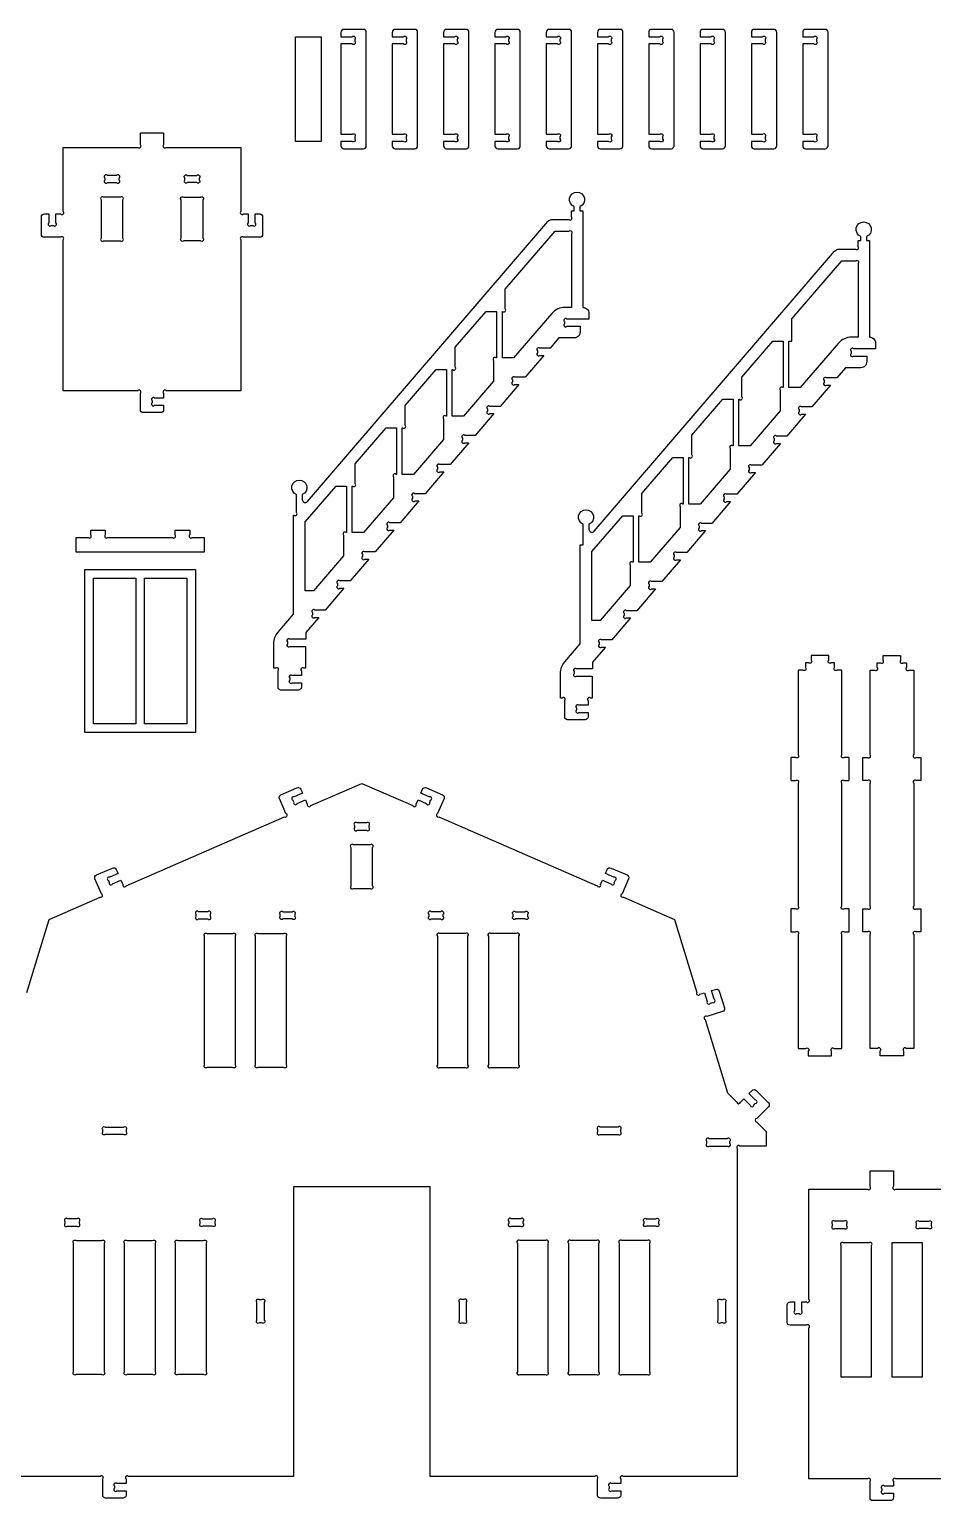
# Model space of a CAD drawing. Extents: x -184 to 976, y 1857 to 2835.
# Drawn here: x 210 to 582, y 1857 to 2464 of the extents above; entities that cross this region are included whole.
import ezdxf

# ---------------------------------------------------------------- set-up
doc = ezdxf.new("R2010")
doc.units = 0
doc.header["$MEASUREMENT"] = 0
doc.layers.add('LAYER1', color=18, linetype='CONTINUOUS')

msp = doc.modelspace()

# ---------------------------------------------------------------- linework, layer by layer
at = {"layer": 'LAYER1'}
for points in [[(348.82, 2462.41, 0.414214), (347.62, 2463.61), (339.54, 2463.61, 0.414214), (338.34, 2462.41), (338.34, 2460.61), (342.96, 2460.61, -1), (344.02, 2459.55), (344.02, 2458.68, -1), (342.96, 2457.61), (338.34, 2457.61), (338.34, 2420.41), (342.96, 2420.41, -1), (344.02, 2419.35), (344.02, 2418.48, -1), (342.96, 2417.41), (338.34, 2417.41), (338.34, 2415.61, 0.414214), (339.54, 2414.41), (347.62, 2414.41, 0.414214), (348.82, 2415.61)], [(369.98, 2462.41, 0.414214), (368.78, 2463.61), (360.7, 2463.61, 0.414214), (359.5, 2462.41), (359.5, 2460.61), (364.11, 2460.61, -1), (365.18, 2459.55), (365.18, 2458.68, -1), (364.11, 2457.61), (359.5, 2457.61), (359.5, 2420.41), (364.11, 2420.41, -1), (365.18, 2419.35), (365.18, 2418.48, -1), (364.11, 2417.41), (359.5, 2417.41), (359.5, 2415.61, 0.414214), (360.7, 2414.41), (368.78, 2414.41, 0.414214), (369.98, 2415.61)], [(391.13, 2462.41, 0.414214), (389.93, 2463.61), (381.85, 2463.61, 0.414214), (380.65, 2462.41), (380.65, 2460.61), (385.27, 2460.61, -1), (386.33, 2459.55), (386.33, 2458.68, -1), (385.27, 2457.61), (380.65, 2457.61), (380.65, 2420.41), (385.27, 2420.41, -1), (386.33, 2419.35), (386.33, 2418.48, -1), (385.27, 2417.41), (380.65, 2417.41), (380.65, 2415.61, 0.414214), (381.85, 2414.41), (389.93, 2414.41, 0.414214), (391.13, 2415.61)], [(412.29, 2462.41, 0.414214), (411.09, 2463.61), (403.01, 2463.61, 0.414214), (401.81, 2462.41), (401.81, 2460.61), (406.43, 2460.61, -1), (407.49, 2459.55), (407.49, 2458.68, -1), (406.43, 2457.61), (401.81, 2457.61), (401.81, 2420.41), (406.43, 2420.41, -1), (407.49, 2419.35), (407.49, 2418.48, -1), (406.43, 2417.41), (401.81, 2417.41), (401.81, 2415.61, 0.414214), (403.01, 2414.41), (411.09, 2414.41, 0.414214), (412.29, 2415.61)], [(433.45, 2462.41, 0.414214), (432.25, 2463.61), (424.17, 2463.61, 0.414214), (422.97, 2462.41), (422.97, 2460.61), (427.59, 2460.61, -1), (428.65, 2459.55), (428.65, 2458.68, -1), (427.59, 2457.61), (422.97, 2457.61), (422.97, 2420.41), (427.59, 2420.41, -1), (428.65, 2419.35), (428.65, 2418.48, -1), (427.59, 2417.41), (422.97, 2417.41), (422.97, 2415.61, 0.414214), (424.17, 2414.41), (432.25, 2414.41, 0.414214), (433.45, 2415.61)], [(454.61, 2462.41, 0.414214), (453.41, 2463.61), (445.33, 2463.61, 0.414214), (444.13, 2462.41), (444.13, 2460.61), (448.74, 2460.61, -1), (449.81, 2459.55), (449.81, 2458.68, -1), (448.74, 2457.61), (444.13, 2457.61), (444.13, 2420.41), (448.74, 2420.41, -1), (449.81, 2419.35), (449.81, 2418.48, -1), (448.74, 2417.41), (444.13, 2417.41), (444.13, 2415.61, 0.414214), (445.33, 2414.41), (453.41, 2414.41, 0.414214), (454.61, 2415.61)], [(475.76, 2462.41, 0.414214), (474.56, 2463.61), (466.48, 2463.61, 0.414214), (465.28, 2462.41), (465.28, 2460.61), (469.9, 2460.61, -1), (470.96, 2459.55), (470.96, 2458.68, -1), (469.9, 2457.61), (465.28, 2457.61), (465.28, 2420.41), (469.9, 2420.41, -1), (470.96, 2419.35), (470.96, 2418.48, -1), (469.9, 2417.41), (465.28, 2417.41), (465.28, 2415.61, 0.414214), (466.48, 2414.41), (474.56, 2414.41, 0.414214), (475.76, 2415.61)], [(496.92, 2462.41, 0.414214), (495.72, 2463.61), (487.64, 2463.61, 0.414214), (486.44, 2462.41), (486.44, 2460.61), (491.06, 2460.61, -1), (492.12, 2459.55), (492.12, 2458.68, -1), (491.06, 2457.61), (486.44, 2457.61), (486.44, 2420.41), (491.06, 2420.41, -1), (492.12, 2419.35), (492.12, 2418.48, -1), (491.06, 2417.41), (486.44, 2417.41), (486.44, 2415.61, 0.414214), (487.64, 2414.41), (495.72, 2414.41, 0.414214), (496.92, 2415.61)], [(518.08, 2462.41, 0.414214), (516.88, 2463.61), (508.8, 2463.61, 0.414214), (507.6, 2462.41), (507.6, 2460.61), (512.21, 2460.61, -1), (513.28, 2459.55), (513.28, 2458.68, -1), (512.21, 2457.61), (507.6, 2457.61), (507.6, 2420.41), (512.21, 2420.41, -1), (513.28, 2419.35), (513.28, 2418.48, -1), (512.21, 2417.41), (507.6, 2417.41), (507.6, 2415.61, 0.414214), (508.8, 2414.41), (516.88, 2414.41, 0.414214), (518.08, 2415.61)], [(539.24, 2462.41, 0.414214), (538.04, 2463.61), (529.95, 2463.61, 0.414214), (528.75, 2462.41), (528.75, 2460.61), (533.37, 2460.61, -1), (534.44, 2459.55), (534.44, 2458.68, -1), (533.37, 2457.61), (528.75, 2457.61), (528.75, 2420.41), (533.37, 2420.41, -1), (534.44, 2419.35), (534.44, 2418.48, -1), (533.37, 2417.41), (528.75, 2417.41), (528.75, 2415.61, 0.414214), (529.95, 2414.41), (538.04, 2414.41, 0.414214), (539.24, 2415.61)], [(297.05, 2414.98), (297.05, 2388.6, 1), (298.11, 2387.53), (300.05, 2387.53), (300.05, 2383.8, 1), (301.11, 2382.73), (301.99, 2382.73, 1), (303.05, 2383.8), (303.05, 2387.53), (304.85, 2387.53, -0.414214), (306.05, 2386.33), (306.05, 2379.13, -0.414214), (304.85, 2377.93), (298.11, 2377.93, 1), (297.05, 2376.87), (297.05, 2314.63), (266.31, 2314.63, 1), (265.25, 2313.57), (265.25, 2311.63), (261.51, 2311.63, 1), (260.45, 2310.57), (260.45, 2309.7, 1), (261.51, 2308.63), (265.25, 2308.63), (265.25, 2306.83, -0.414214), (264.05, 2305.63), (256.85, 2305.63, -0.414214), (255.65, 2306.83), (255.65, 2313.57, 1), (254.59, 2314.63), (223.85, 2314.63), (223.85, 2376.87, 1), (222.79, 2377.93), (216.05, 2377.93, -0.414214), (214.85, 2379.13), (214.85, 2386.33, -0.414214), (216.05, 2387.53), (217.85, 2387.53), (217.85, 2383.8, 1), (218.91, 2382.73), (219.79, 2382.73, 1), (220.85, 2383.8), (220.85, 2387.53), (222.79, 2387.53, 1), (223.85, 2388.6), (223.85, 2414.98), (254.59, 2414.98, 1), (255.65, 2416.05), (255.65, 2420.98), (265.25, 2420.98), (265.25, 2416.05, 1), (266.31, 2414.98)], [(245.89, 2403.43), (242.01, 2403.43, 1), (240.95, 2402.37), (240.95, 2401.5, 1), (242.01, 2400.43), (245.89, 2400.43, 1), (246.95, 2401.5), (246.95, 2402.37, 1)], [(275.01, 2403.43), (278.89, 2403.43, -1), (279.95, 2402.37), (279.95, 2401.5, -1), (278.89, 2400.43), (275.01, 2400.43, -1), (273.95, 2401.5), (273.95, 2402.37, -1)], [(425.54, 2385.25), (432.3, 2385.25, 1), (433.36, 2386.31), (433.36, 2388.85), (434.51, 2388.85), (434.51, 2390.51, -0.819804), (435.71, 2396.51, -0.819804), (436.91, 2390.51), (436.91, 2388.85), (438.16, 2388.85), (438.16, 2349, -0.414214), (440.56, 2346.6), (440.56, 2344.2), (431.53, 2344.2, 1), (430.47, 2343.14), (430.47, 2342.26, 1), (431.53, 2341.2), (436.96, 2341.2), (436.96, 2338.8, -0.414214), (434.56, 2336.4), (428.2, 2336.4), (424.59, 2332.2), (420.41, 2332.2, 1), (419.35, 2331.14), (419.35, 2330.26, 1), (420.41, 2329.2), (422.02, 2329.2), (414.29, 2320.2), (410.1, 2320.2, 1), (409.04, 2319.14), (409.04, 2318.26, 1), (410.1, 2317.2), (411.71, 2317.2), (403.98, 2308.2), (399.79, 2308.2, 1), (398.73, 2307.14), (398.73, 2306.26, 1), (399.79, 2305.2), (401.4, 2305.2), (393.67, 2296.2), (389.49, 2296.2, 1), (388.42, 2295.14), (388.42, 2294.26, 1), (389.49, 2293.2), (391.09, 2293.2), (383.36, 2284.2), (379.18, 2284.2, 1), (378.11, 2283.14), (378.11, 2282.26, 1), (379.18, 2281.2), (380.78, 2281.2), (373.05, 2272.2), (368.87, 2272.2, 1), (367.8, 2271.14), (367.8, 2270.26, 1), (368.87, 2269.2), (370.47, 2269.2), (362.74, 2260.2), (358.56, 2260.2, 1), (357.5, 2259.14), (357.5, 2258.26, 1), (358.56, 2257.2), (360.16, 2257.2), (352.43, 2248.2), (348.25, 2248.2, 1), (347.19, 2247.14), (347.19, 2246.26, 1), (348.25, 2245.2), (349.85, 2245.2), (342.12, 2236.2), (337.94, 2236.2, 1), (336.88, 2235.14), (336.88, 2234.26, 1), (337.94, 2233.2), (339.54, 2233.2), (331.81, 2224.2), (327.63, 2224.2, 1), (326.57, 2223.14), (326.57, 2222.26, 1), (327.63, 2221.2), (329.24, 2221.2), (323.91, 2215), (323.91, 2212.2), (317.32, 2212.2, 1), (316.26, 2211.14), (316.26, 2210.26, 1), (317.32, 2209.2), (323.77, 2209.2), (323.77, 2200.2), (323.09, 2200.2, 1), (322.02, 2199.14), (322.02, 2197.2), (318.29, 2197.2, 1), (317.22, 2196.14), (317.22, 2195.26, 1), (318.29, 2194.2), (322.02, 2194.2), (322.02, 2192.4, -0.414214), (320.82, 2191.2), (313.62, 2191.2, -0.414214), (312.42, 2192.4), (312.42, 2199.14, 1), (311.36, 2200.2), (310.67, 2200.2), (310.67, 2210.39, -0.179323), (312.41, 2215.09), (318.82, 2222.55), (318.82, 2263.35), (318.96, 2263.35, 1), (320.02, 2264.41), (320.02, 2271.83, -0.819804), (321.22, 2277.83, -0.819804), (322.42, 2271.83), (322.42, 2269.75, 0.695888), (324.54, 2268.96), (423.72, 2384.41, -0.21865)], [(247.39, 2394.43), (240.51, 2394.43, 1), (239.45, 2393.37), (239.45, 2377.5, 1), (240.51, 2376.43), (247.39, 2376.43, 1), (248.45, 2377.5), (248.45, 2393.37, 1)], [(281.45, 2393.37), (281.45, 2377.5, -1), (280.39, 2376.43), (273.51, 2376.43, -1), (272.45, 2377.5), (272.45, 2393.37, -1), (273.51, 2394.43), (280.39, 2394.43, -1)], [(543.74, 2373.01), (550.5, 2373.01, 1), (551.56, 2374.07), (551.56, 2376.61), (552.71, 2376.61), (552.71, 2378.26, -0.819804), (553.91, 2384.26, -0.819804), (555.11, 2378.26), (555.11, 2376.61), (556.36, 2376.61), (556.36, 2336.75, -0.414214), (558.76, 2334.35), (558.76, 2331.95), (549.73, 2331.95, 1), (548.67, 2330.89), (548.67, 2330.02, 1), (549.73, 2328.95), (555.16, 2328.95), (555.16, 2326.55, -0.414214), (552.76, 2324.15), (546.4, 2324.15), (542.8, 2319.95), (538.62, 2319.95, 1), (537.55, 2318.89), (537.55, 2318.02, 1), (538.62, 2316.95), (540.22, 2316.95), (532.49, 2307.95), (528.31, 2307.95, 1), (527.24, 2306.89), (527.24, 2306.02, 1), (528.31, 2304.95), (529.91, 2304.95), (522.18, 2295.95), (518, 2295.95, 1), (516.93, 2294.89), (516.93, 2294.02, 1), (518, 2292.95), (519.6, 2292.95), (511.87, 2283.95), (507.69, 2283.95, 1), (506.62, 2282.89), (506.62, 2282.02, 1), (507.69, 2280.95), (509.29, 2280.95), (501.56, 2271.95), (497.38, 2271.95, 1), (496.32, 2270.89), (496.32, 2270.02, 1), (497.38, 2268.95), (498.98, 2268.95), (491.25, 2259.95), (487.07, 2259.95, 1), (486.01, 2258.89), (486.01, 2258.02, 1), (487.07, 2256.95), (488.67, 2256.95), (480.94, 2247.95), (476.76, 2247.95, 1), (475.7, 2246.89), (475.7, 2246.02, 1), (476.76, 2244.95), (478.36, 2244.95), (470.63, 2235.95), (466.45, 2235.95, 1), (465.39, 2234.89), (465.39, 2234.02, 1), (466.45, 2232.95), (468.06, 2232.95), (460.32, 2223.95), (456.14, 2223.95, 1), (455.08, 2222.89), (455.08, 2222.02, 1), (456.14, 2220.95), (457.75, 2220.95), (450.01, 2211.95), (445.83, 2211.95, 1), (444.77, 2210.89), (444.77, 2210.02, 1), (445.83, 2208.95), (447.44, 2208.95), (442.11, 2202.75), (442.11, 2199.95), (435.52, 2199.95, 1), (434.46, 2198.89), (434.46, 2198.02, 1), (435.52, 2196.95), (441.98, 2196.95), (441.98, 2187.95), (441.29, 2187.95, 1), (440.23, 2186.89), (440.23, 2184.95), (436.49, 2184.95, 1), (435.43, 2183.89), (435.43, 2183.02, 1), (436.49, 2181.95), (440.23, 2181.95), (440.23, 2180.15, -0.414214), (439.03, 2178.95), (431.83, 2178.95, -0.414214), (430.63, 2180.15), (430.63, 2186.89, 1), (429.56, 2187.95), (428.88, 2187.95), (428.88, 2198.15, -0.179323), (430.61, 2202.84), (437.03, 2210.31), (437.03, 2251.11), (438.23, 2251.11), (438.23, 2259.59, -0.819804), (439.43, 2265.59, -0.819804), (440.63, 2259.59), (440.63, 2257.5, 0.695888), (442.74, 2256.72), (541.92, 2372.17, -0.21865)], [(409.54, 2328.15), (404.9, 2328.15), (404.9, 2347.35), (405.03, 2347.35, 1), (406.1, 2348.41), (406.1, 2356.54), (426.64, 2380.45), (432.3, 2380.45, -1), (433.36, 2379.39), (433.36, 2349), (430.76, 2349, 0.21865), (425.3, 2346.49)], [(527.75, 2315.91), (523.1, 2315.91), (523.1, 2335.11), (524.3, 2335.11), (524.3, 2344.29), (544.84, 2368.21), (550.5, 2368.21, -1), (551.56, 2367.14), (551.56, 2336.75), (548.96, 2336.75, 0.21865), (543.5, 2334.25)], [(398.2, 2347.35), (402.5, 2347.35), (402.5, 2328.15), (402.36, 2328.15, 1), (401.3, 2327.09), (401.3, 2318.55), (388.93, 2304.15), (384.28, 2304.15), (384.28, 2323.35), (384.42, 2323.35, 1), (385.48, 2324.41), (385.48, 2332.54)], [(516.41, 2335.11), (520.7, 2335.11), (520.7, 2315.91), (520.56, 2315.91, 1), (519.5, 2314.84), (519.5, 2306.31), (507.13, 2291.91), (502.48, 2291.91), (502.48, 2311.11), (502.62, 2311.11, 1), (503.68, 2312.17), (503.68, 2320.29)], [(377.59, 2323.35), (381.88, 2323.35), (381.88, 2304.15), (381.74, 2304.15, 1), (380.68, 2303.09), (380.68, 2294.55), (368.31, 2280.15), (363.66, 2280.15), (363.66, 2299.35), (363.8, 2299.35, 1), (364.86, 2300.41), (364.86, 2308.54)], [(495.79, 2311.11), (500.08, 2311.11), (500.08, 2291.91), (499.94, 2291.91, 1), (498.88, 2290.84), (498.88, 2282.31), (486.51, 2267.91), (481.86, 2267.91), (481.86, 2287.11), (482, 2287.11, 1), (483.06, 2288.17), (483.06, 2296.29)], [(356.97, 2299.35), (361.26, 2299.35), (361.26, 2280.15), (361.12, 2280.15, 1), (360.06, 2279.09), (360.06, 2270.55), (347.69, 2256.15), (343.04, 2256.15), (343.04, 2275.35), (343.18, 2275.35, 1), (344.24, 2276.41), (344.24, 2284.54)], [(475.17, 2287.11), (479.46, 2287.11), (479.46, 2267.91), (479.33, 2267.91, 1), (478.26, 2266.84), (478.26, 2258.31), (465.89, 2243.91), (461.25, 2243.91), (461.25, 2263.11), (461.38, 2263.11, 1), (462.45, 2264.17), (462.45, 2272.29)], [(336.35, 2275.35), (340.64, 2275.35), (340.64, 2256.15), (340.51, 2256.15, 1), (339.44, 2255.09), (339.44, 2246.55), (327.07, 2232.15), (323.62, 2232.15), (323.62, 2260.54)], [(454.55, 2263.11), (458.85, 2263.11), (458.85, 2243.91), (458.71, 2243.91, 1), (457.65, 2242.84), (457.65, 2234.31), (445.27, 2219.91), (441.83, 2219.91), (441.83, 2248.29)], [(241.18, 2257.14), (241.18, 2255.2, 1), (242.25, 2254.14), (268.92, 2254.14, 1), (269.98, 2255.2), (269.98, 2257.14), (275.98, 2257.14), (275.98, 2255.2, 1), (277.05, 2254.14), (281.98, 2254.14), (281.98, 2248.14), (229.18, 2248.14), (229.18, 2254.14), (234.12, 2254.14, 1), (235.18, 2255.2), (235.18, 2257.14)], [(547.87, 2101.08), (545.94, 2101.08, -1), (544.87, 2102.14), (544.87, 2152.82, -1), (545.94, 2153.88), (547.87, 2153.88), (547.87, 2163.48), (545.94, 2163.48, -1), (544.87, 2164.54), (544.87, 2199.48), (542.94, 2199.48, -1), (541.87, 2200.54), (541.87, 2202.48), (540.54, 2202.48, -1), (539.47, 2203.54), (539.47, 2205.48), (532.27, 2205.48), (532.27, 2203.54, -1), (531.21, 2202.48), (529.87, 2202.48), (529.87, 2200.54, -1), (528.81, 2199.48), (526.87, 2199.48), (526.87, 2164.54, -1), (525.81, 2163.48), (523.87, 2163.48), (523.87, 2153.88), (525.81, 2153.88, -1), (526.87, 2152.82), (526.87, 2102.14, -1), (525.81, 2101.08), (523.87, 2101.08), (523.87, 2091.48), (525.81, 2091.48, -1), (526.87, 2090.42), (526.87, 2043.48), (530.01, 2043.48, -1), (531.07, 2042.42), (531.07, 2040.48), (540.67, 2040.48), (540.67, 2042.42, -1), (541.74, 2043.48), (544.87, 2043.48), (544.87, 2090.42, -1), (545.94, 2091.48), (547.87, 2091.48)], [(553.51, 2101.08), (555.45, 2101.08, 1), (556.51, 2102.14), (556.51, 2152.82, 1), (555.45, 2153.88), (553.51, 2153.88), (553.51, 2163.48), (555.45, 2163.48, 1), (556.51, 2164.54), (556.51, 2199.48), (558.45, 2199.48, 1), (559.51, 2200.54), (559.51, 2202.48), (560.85, 2202.48, 1), (561.91, 2203.54), (561.91, 2205.48), (569.11, 2205.48), (569.11, 2203.54, 1), (570.18, 2202.48), (571.51, 2202.48), (571.51, 2200.54, 1), (572.58, 2199.48), (574.51, 2199.48), (574.51, 2164.54, 1), (575.58, 2163.48), (577.51, 2163.48), (577.51, 2153.88), (575.58, 2153.88, 1), (574.51, 2152.82), (574.51, 2102.14, 1), (575.58, 2101.08), (577.51, 2101.08), (577.51, 2091.48), (575.58, 2091.48, 1), (574.51, 2090.42), (574.51, 2043.48), (571.38, 2043.48, 1), (570.31, 2042.42), (570.31, 2040.48), (560.71, 2040.48), (560.71, 2042.42, 1), (559.65, 2043.48), (556.51, 2043.48), (556.51, 2090.42, 1), (555.45, 2091.48), (553.51, 2091.48)], [(348.86, 2136.44), (344.99, 2136.44, 1), (343.93, 2135.38), (343.93, 2134.5, 1), (344.99, 2133.44), (348.86, 2133.44, 1), (349.93, 2134.5), (349.93, 2135.38, 1)], [(342.43, 2126.38), (342.43, 2110.5, 1), (343.49, 2109.44), (350.36, 2109.44, 1), (351.43, 2110.5), (351.43, 2126.38, 1), (350.36, 2127.44), (343.49, 2127.44, 1)], [(278.53, 2098.78), (278.53, 2097.9, 1), (279.59, 2096.84), (283.46, 2096.84, 1), (284.53, 2097.9), (284.53, 2098.78, 1), (283.46, 2099.84), (279.59, 2099.84, 1)], [(314.39, 2099.84), (318.26, 2099.84, -1), (319.33, 2098.78), (319.33, 2097.9, -1), (318.26, 2096.84), (314.39, 2096.84, -1), (313.33, 2097.9), (313.33, 2098.78, -1)], [(375.59, 2096.84), (379.46, 2096.84, 1), (380.53, 2097.9), (380.53, 2098.78, 1), (379.46, 2099.84), (375.59, 2099.84, 1), (374.53, 2098.78), (374.53, 2097.9, 1)], [(414.26, 2096.84), (410.39, 2096.84, -1), (409.33, 2097.9), (409.33, 2098.78, -1), (410.39, 2099.84), (414.26, 2099.84, -1), (415.33, 2098.78), (415.33, 2097.9, -1)], [(283.19, 2090.84), (293.66, 2090.84, -1), (294.73, 2089.78), (294.73, 2036.7, -1), (293.66, 2035.64), (283.19, 2035.64, -1), (282.13, 2036.7), (282.13, 2089.78, -1)], [(304.19, 2090.84), (314.66, 2090.84, -1), (315.73, 2089.78), (315.73, 2036.7, -1), (314.66, 2035.64), (304.19, 2035.64, -1), (303.13, 2036.7), (303.13, 2089.78, -1)], [(390.73, 2036.7), (390.73, 2089.78, 1), (389.66, 2090.84), (379.19, 2090.84, 1), (378.13, 2089.78), (378.13, 2036.7, 1), (379.19, 2035.64), (389.66, 2035.64, 1)], [(399.13, 2089.78), (399.13, 2036.7, 1), (400.19, 2035.64), (410.66, 2035.64, 1), (411.73, 2036.7), (411.73, 2089.78, 1), (410.66, 2090.84), (400.19, 2090.84, 1)], [(241.19, 2011.04), (248.66, 2011.04, -1), (249.73, 2009.98), (249.73, 2009.1, -1), (248.66, 2008.04), (241.19, 2008.04, -1), (240.13, 2009.1), (240.13, 2009.98, -1)], [(444.13, 2009.98), (444.13, 2009.1, 1), (445.19, 2008.04), (452.66, 2008.04, 1), (453.73, 2009.1), (453.73, 2009.98, 1), (452.66, 2011.04), (445.19, 2011.04, 1)], [(497.66, 2006.24), (490.19, 2006.24, 1), (489.13, 2005.18), (489.13, 2004.3, 1), (490.19, 2003.24), (497.66, 2003.24, 1), (498.73, 2004.3), (498.73, 2005.18, 1)], [(225.59, 1970.24), (229.46, 1970.24, 1), (230.53, 1971.3), (230.53, 1972.18, 1), (229.46, 1973.24), (225.59, 1973.24, 1), (224.53, 1972.18), (224.53, 1971.3, 1)], [(286.33, 1972.18), (286.33, 1971.3, -1), (285.26, 1970.24), (281.39, 1970.24, -1), (280.33, 1971.3), (280.33, 1972.18, -1), (281.39, 1973.24), (285.26, 1973.24, -1)], [(408.59, 1970.24), (412.46, 1970.24, 1), (413.53, 1971.3), (413.53, 1972.18, 1), (412.46, 1973.24), (408.59, 1973.24, 1), (407.53, 1972.18), (407.53, 1971.3, 1)], [(464.39, 1973.24), (468.26, 1973.24, -1), (469.33, 1972.18), (469.33, 1971.3, -1), (468.26, 1970.24), (464.39, 1970.24, -1), (463.33, 1971.3), (463.33, 1972.18, -1)], [(541.99, 1969.25), (545.86, 1969.25, 1), (546.93, 1970.31), (546.93, 1971.19, 1), (545.86, 1972.25), (541.99, 1972.25, 1), (540.93, 1971.19), (540.93, 1970.31, 1)], [(576.79, 1972.25), (580.66, 1972.25, -1), (581.73, 1971.19), (581.73, 1970.31, -1), (580.66, 1969.25), (576.79, 1969.25, -1), (575.73, 1970.31), (575.73, 1971.19, -1)], [(228.13, 1910.1), (228.13, 1963.18, -1), (229.19, 1964.24), (239.66, 1964.24, -1), (240.73, 1963.18), (240.73, 1910.1, -1), (239.66, 1909.04), (229.19, 1909.04, -1)], [(249.13, 1910.1), (249.13, 1963.18, -1), (250.19, 1964.24), (260.66, 1964.24, -1), (261.73, 1963.18), (261.73, 1910.1, -1), (260.66, 1909.04), (250.19, 1909.04, -1)], [(271.19, 1964.24), (281.66, 1964.24, -1), (282.73, 1963.18), (282.73, 1910.1, -1), (281.66, 1909.04), (271.19, 1909.04, -1), (270.13, 1910.1), (270.13, 1963.18, -1)], [(423.73, 1910.1), (423.73, 1963.18, 1), (422.66, 1964.24), (412.19, 1964.24, 1), (411.13, 1963.18), (411.13, 1910.1, 1), (412.19, 1909.04), (422.66, 1909.04, 1)], [(433.19, 1909.04), (443.66, 1909.04, 1), (444.73, 1910.1), (444.73, 1963.18, 1), (443.66, 1964.24), (433.19, 1964.24, 1), (432.13, 1963.18), (432.13, 1910.1, 1)], [(465.73, 1910.1), (465.73, 1963.18, 1), (464.66, 1964.24), (454.19, 1964.24, 1), (453.13, 1963.18), (453.13, 1910.1, 1), (454.19, 1909.04), (464.66, 1909.04, 1)], [(557.13, 1908.05), (557.13, 1962.19, 1), (556.06, 1963.25), (545.59, 1963.25, 1), (544.53, 1962.19), (544.53, 1908.05)], [(306.73, 1938.88), (306.73, 1931.4, -1), (305.66, 1930.34), (304.79, 1930.34, -1), (303.73, 1931.4), (303.73, 1938.88, -1), (304.79, 1939.94), (305.66, 1939.94, -1)], [(387.13, 1938.88), (387.13, 1931.4, 1), (388.19, 1930.34), (389.06, 1930.34, 1), (390.13, 1931.4), (390.13, 1938.88, 1), (389.06, 1939.94), (388.19, 1939.94, 1)], [(496.93, 1938.88), (496.93, 1931.4, -1), (495.86, 1930.34), (494.99, 1930.34, -1), (493.93, 1931.4), (493.93, 1938.88, -1), (494.99, 1939.94), (495.86, 1939.94, -1)]]:
    msp.add_lwpolyline(points, format="xyb", close=True, dxfattribs=at)
for points in [[(330.15, 2417.41), (319.67, 2417.41), (319.67, 2460.61), (330.15, 2460.61)], [(278.38, 2173.74), (232.78, 2173.74), (232.78, 2240.94), (278.38, 2240.94)], [(253.78, 2177.34), (236.38, 2177.34), (236.38, 2237.34), (253.78, 2237.34)], [(257.38, 2237.34), (274.78, 2237.34), (274.78, 2177.34), (257.38, 2177.34)], [(565.53, 1908.05), (578.13, 1908.05), (578.13, 1963.25), (565.53, 1963.25)]]:
    msp.add_lwpolyline(points, close=True, dxfattribs=at)
for points in [[(208.79, 2066.56), (218.02, 2096.68), (239.05, 2105.83, 1), (239.61, 2107.23), (236.92, 2113.41, -0.414214), (237.54, 2114.99), (244.14, 2117.86, -0.414214), (245.72, 2117.24), (246.44, 2115.58), (243.01, 2114.09, 1), (242.46, 2112.7), (242.81, 2111.89, 1), (244.21, 2111.34), (247.64, 2112.83), (248.41, 2111.06, 1), (249.81, 2110.51), (315.14, 2138.92, 1), (315.69, 2140.32), (313, 2146.5, -0.414214), (313.62, 2148.08), (320.23, 2150.95, -0.414214), (321.81, 2150.33), (322.52, 2148.68), (319.1, 2147.19, 1), (318.55, 2145.79), (318.89, 2144.99, 1), (320.29, 2144.44), (323.72, 2145.93), (324.49, 2144.15, 1), (325.89, 2143.6), (346.93, 2152.75), (367.96, 2143.6, 1), (369.36, 2144.15), (370.13, 2145.93), (373.56, 2144.44, 1), (374.96, 2144.99), (375.3, 2145.79, 1), (374.75, 2147.19), (371.33, 2148.68), (372.04, 2150.33, -0.414214), (373.62, 2150.95), (380.23, 2148.08, -0.414214), (380.85, 2146.5), (378.16, 2140.32, 1), (378.71, 2138.92), (444.04, 2110.51, 1), (445.44, 2111.06), (446.21, 2112.83), (449.64, 2111.34, 1), (451.04, 2111.89), (451.39, 2112.7, 1), (450.84, 2114.09), (447.41, 2115.58), (448.13, 2117.24, -0.414214), (449.71, 2117.86), (456.31, 2114.99, -0.414214), (456.93, 2113.41), (454.25, 2107.23, 1), (454.8, 2105.83), (475.83, 2096.68), (485.06, 2066.56, 1), (486.39, 2065.86), (488.24, 2066.43), (489.34, 2062.85, 1), (490.67, 2062.15), (491.5, 2062.4, 1), (492.21, 2063.73), (491.11, 2067.31), (492.83, 2067.83, -0.414214), (494.33, 2067.04), (496.44, 2060.15, -0.414214), (495.65, 2058.65), (489.2, 2056.68, 1), (488.5, 2055.35), (497.73, 2025.23), (501.58, 2021.38, 1), (503.09, 2021.38), (504.46, 2022.75), (507.1, 2020.11, 1), (508.6, 2020.11), (509.22, 2020.73, 1), (509.22, 2022.23), (506.58, 2024.87), (507.85, 2026.15, -0.414214), (509.55, 2026.15), (514.64, 2021.06, -0.414214), (514.64, 2019.36), (509.88, 2014.6, 1), (509.88, 2013.09), (513.73, 2009.24), (513.73, 2003.24), (502.79, 2003.24, 1), (501.73, 2002.18), (501.73, 1867.04), (454.79, 1867.04, 1), (453.73, 1865.98), (453.73, 1864.04), (449.99, 1864.04, 1), (448.93, 1862.98), (448.93, 1862.1, 1), (449.99, 1861.04), (453.73, 1861.04), (453.73, 1859.24, -0.414214), (452.53, 1858.04), (445.33, 1858.04, -0.414214), (444.13, 1859.24), (444.13, 1865.98, 1), (443.06, 1867.04), (375.13, 1867.04), (375.13, 1986.44), (318.73, 1986.44), (318.73, 1867.04), (250.79, 1867.04, 1), (249.73, 1865.98), (249.73, 1864.04), (245.99, 1864.04, 1), (244.93, 1862.98), (244.93, 1862.1, 1), (245.99, 1861.04), (249.73, 1861.04), (249.73, 1859.24, -0.414214), (248.53, 1858.04), (241.33, 1858.04, -0.414214), (240.13, 1859.24), (240.13, 1865.98, 1), (239.06, 1867.04), (192.13, 1867.04)], [(591.33, 1866.05), (567.19, 1866.05, 1), (566.13, 1864.99), (566.13, 1863.05), (562.39, 1863.05, 1), (561.33, 1861.99), (561.33, 1861.11, 1), (562.39, 1860.05), (566.13, 1860.05), (566.13, 1858.25, -0.414214), (564.93, 1857.05), (557.73, 1857.05, -0.414214), (556.53, 1858.25), (556.53, 1864.99, 1), (555.46, 1866.05), (531.33, 1866.05), (531.33, 1928.29, 1), (530.26, 1929.35), (523.53, 1929.35, -0.414214), (522.33, 1930.55), (522.33, 1937.75, -0.414214), (523.53, 1938.95), (525.33, 1938.95), (525.33, 1935.21, 1), (526.39, 1934.15), (527.26, 1934.15, 1), (528.33, 1935.21), (528.33, 1938.95), (530.26, 1938.95, 1), (531.33, 1940.01), (531.33, 1985.45), (555.46, 1985.45, 1), (556.53, 1986.51), (556.53, 1992.95), (566.13, 1992.95), (566.13, 1986.51, 1), (567.19, 1985.45), (591.33, 1985.45)]]:
    msp.add_lwpolyline(points, format="xyb", dxfattribs=at)

doc.saveas('drawing.dxf')
